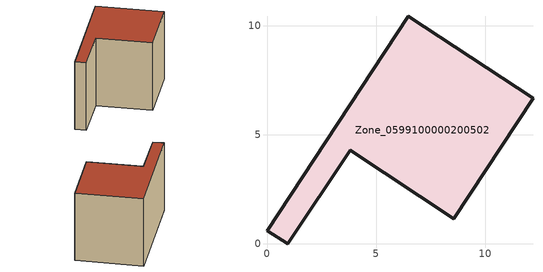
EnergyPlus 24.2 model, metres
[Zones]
Zone_0599100000200502
 floor ground (C_G): 0,0.61 6.47,10.45 12.2,6.69 8.56,1.16 3.81,4.29 0.96,0 z0
 wall outside (C_F): 6.47,10.45 0,0.61 0.96,0 3.81,4.29 8.56,1.16 12.2,6.69 6.47,10.45 z0:7.49
 roof outside (C_R): 12.2,6.69 6.47,10.45 0,0.61 0.96,0 3.81,4.29 8.56,1.16 z7.49
[BUILDING]
Pand.0599100000200502: North Axis=0; Terrain=City; Loads Convergence Tolerance Value=0.04; Temperature Convergence Tolerance Value=0.4; Solar Distribution=FullExterior; Maximum Number of Warmup Days=25; Minimum Number of Warmup Days=1
[Site:Location]
Rotterdam.The.Hague.AP_ZH_NLD Design_Conditions: Latitude=51.96; Longitude=4.45; Time Zone=1; Elevation=-4.5
[SITE:GROUNDTEMPERATURE:BUILDINGSURFACE]
18, 18, 18, 18, 18, 18, 18, 18, 18, 18, 18, 18
[MATERIAL] Thermal Absorptance=0.9; Solar Absorptance=0.7; Visible Absorptance=0.7
Name | Roughness | Thickness | Conductivity | Density | Specific Heat
G.TI.1946 | MediumSmooth | 0.15 | 1 | 540 | 1210
F.TI.1946 | Rough | 0.3 | 0.857143 | 1920 | 840
R.TI.1946 | MediumRough | 0.2 | 0.1 | 1500 | 1000
[CONSTRUCTION]
C_G: G.TI.1946
C_F: F.TI.1946
C_R: R.TI.1946
[ZONE]
Zone_0599100000200502: Type=1; Multiplier=1; Ceiling Height=Autocalculate; Volume=Autocalculate; Floor Area=autocalculate; Part of Total Floor Area=Yes
[ZONEINFILTRATION:DESIGNFLOWRATE]
Infil_Zone_0599100000200502: Zone or ZoneList or Space or SpaceList=Zone_0599100000200502; Schedule=AlwaysOn; Design Flow Rate Calculation Method=Flow/Area; Flow Rate per Floor Area=0.003; Constant Term Coefficient=1; Temperature Term Coefficient=0; Velocity Term Coefficient=0; Velocity Squared Term Coefficient=0
[HVACTEMPLATE:ZONE:IDEALLOADSAIRSYSTEM]
Zone_0599100000200502: Maximum Heating Supply Air Temperature=50; Minimum Cooling Supply Air Temperature=13; Maximum Heating Supply Air Humidity Ratio=0.0156; Minimum Cooling Supply Air Humidity Ratio=0.0077; Heating Limit=NoLimit; Cooling Limit=NoLimit; Dehumidification Control Type=ConstantSensibleHeatRatio; Cooling Sensible Heat Ratio=0.7; Dehumidification Setpoint=60; Humidification Control Type=None; Humidification Setpoint=30; Outdoor Air Method=None; Outdoor Air Flow Rate per Person=0.00944; Outdoor Air Flow Rate per Zone Floor Area=0; Outdoor Air Flow Rate per Zone=0; Demand Controlled Ventilation Type=None; Outdoor Air Economizer Type=NoEconomizer; Heat Recovery Type=None; Sensible Heat Recovery Effectiveness=0.7; Latent Heat Recovery Effectiveness=0.65
[ZONECONTROL:THERMOSTAT]
ThermostatControl_Zone_0599100000200502: Zone or ZoneList=Zone_0599100000200502; Control Type Schedule=DualSetpointControlType; Control 1=Thermostat_Zone_0599100000200502; Temperature Difference Between Cutout And Setpoint=0
[THERMOSTATSETPOINT:DUALSETPOINT]
Thermostat_Zone_0599100000200502: Heating Setpoint Temperature Schedule=HeatingSetpoint_Zone_0599100000200502; Cooling Setpoint Temperature Schedule=CoolingSetpoint_Zone_0599100000200502
[SCHEDULE:COMPACT]
HeatingSetpoint_Zone_0599100000200502: Through: 12/31, For: AllDays, Until: 24:00, 21
CoolingSetpoint_Zone_0599100000200502: Through: 12/31, For: AllDays, Until: 24:00, 24
DualSetpointControlType: Through: 12/31, For: AllDays, Until: 24:00, 4
AlwaysOn: Through: 12/31, For: AllDays, Until: 24:00, 1
